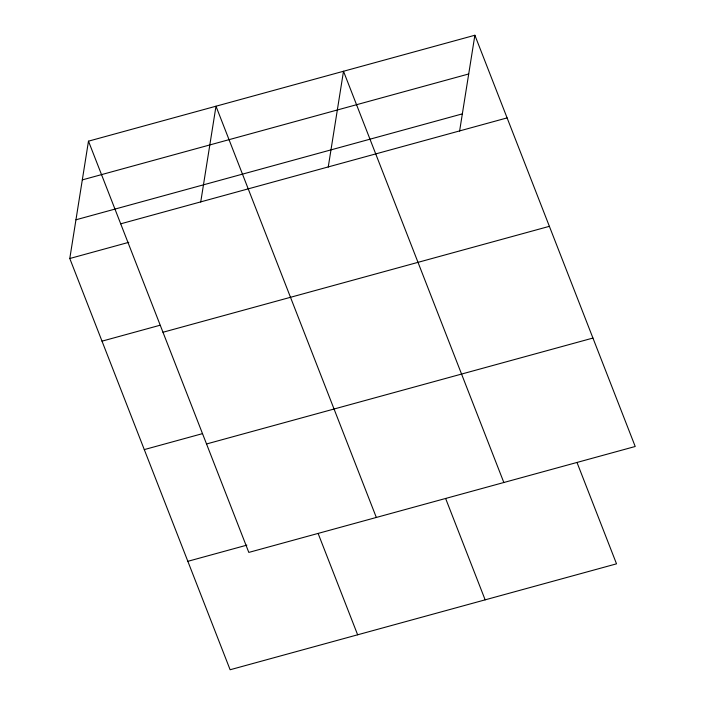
<?xml version="1.0" encoding="UTF-8"?>
<svg xmlns="http://www.w3.org/2000/svg" width="705" height="705" viewBox="0 0 705 705"><rect width="100%" height="100%" fill="white"/><g stroke="black" fill="none" stroke-linecap="round" stroke-linejoin="round"><path stroke-width="1.06" d="M577.034 462.559L616.523 563.833L230.121 669.75L69.786 258.506L88.478 141.167L474.879 35.25L635.214 446.494L248.812 552.412L88.478 141.167M200.722 202.044L215.994 106.217L376.329 517.461M328.239 167.085L343.502 71.267L503.837 482.502M459.607 131.077L474.879 35.25M82.309 179.89L468.71 73.972M75.955 219.784L462.357 113.866M120.705 223.82L507.098 117.902M69.786 258.506L128.795 242.326M102.005 341.158L159.965 325.269M162.978 332.258L549.38 226.331M144.287 449.596L202.247 433.707M206.539 443.974L592.94 338.056M187.847 561.312L246.856 545.141M445.657 498.567L485.146 599.84M318.149 533.518L357.638 634.8"/></g></svg>
